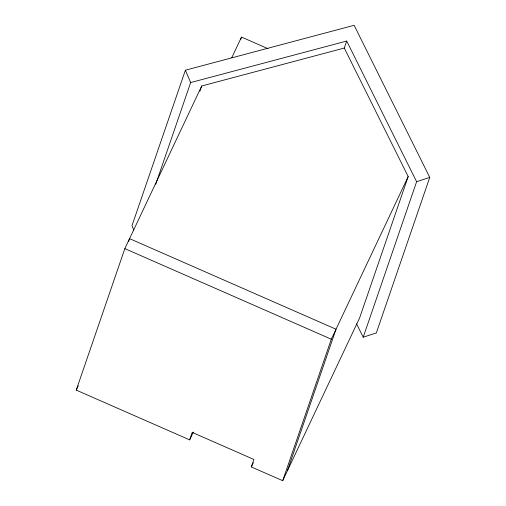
<?xml version="1.0" encoding="UTF-8"?>
<svg xmlns="http://www.w3.org/2000/svg" width="506" height="506" viewBox="0 0 506 506"><rect width="100%" height="100%" fill="white"/><g stroke="black" fill="none" stroke-linecap="round" stroke-linejoin="round"><path stroke-width="0.76" d="M356.528 323.783L363.207 337.211L376.344 332.923L429.758 177.41L354.143 25.3L185.398 70.195L131.977 225.708L133.837 230.072M193.349 432.054L189.655 439.878L76.242 390.113L124.843 248.617L201.717 85.982L344.289 48.051L346.699 41.049L190.661 82.56L155.734 184.241M128.537 241.615L129.561 238.636L336.022 329.223L287.414 470.725M199.927 91.2L201.717 85.982M240.748 39.316L241.514 37.083L268.072 48.734M189.655 439.878L192.217 432.402L253.892 459.461L251.324 466.93L282.702 480.7L359.576 318.072L408.184 176.569L344.289 48.051M282.702 480.7L331.31 339.197L408.184 176.569M363.207 337.211L416.621 181.705L346.699 41.049M231.767 57.697L241.514 37.083M76.242 390.113L78.259 385.838M251.324 466.93L253.342 462.667M416.621 181.705L429.758 177.41M124.843 248.617L331.31 339.197M185.398 70.195L190.661 82.56"/></g></svg>
